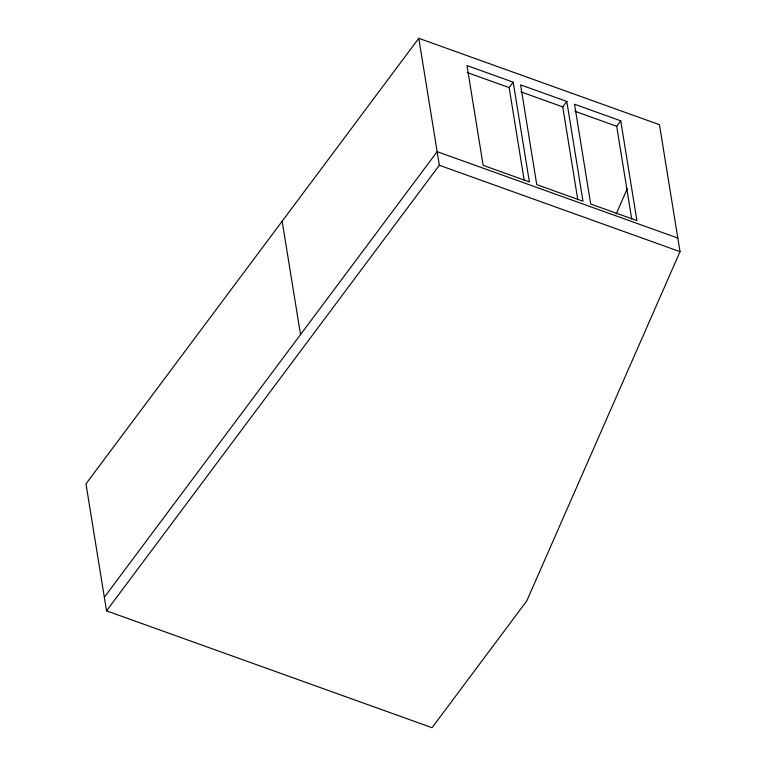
<?xml version="1.0" encoding="UTF-8"?>
<svg xmlns="http://www.w3.org/2000/svg" width="766" height="766" viewBox="0 0 766 766"><rect width="100%" height="100%" fill="white"/><g stroke="black" fill="none" stroke-linecap="round" stroke-linejoin="round"><path stroke-width="1.15" d="M616.151 214.049L627.21 188.848M680.026 251.669L526.769 600.917L432.053 727.7L106.541 610.847L85.974 483.873L418.791 38.3L659.459 124.695L680.026 251.669L439.349 165.274L418.791 38.3M104.339 597.241L437.147 151.668L677.824 238.063M106.541 610.847L439.349 165.274M524.164 180.316L509.151 87.592L513.21 82.163L466.982 65.57L483.145 165.332L529.373 181.925L513.21 82.163M577.775 199.62L562.751 106.895L566.811 101.457L520.593 84.863L536.746 184.625L582.974 201.219L566.811 101.457M631.711 218.99L616.697 126.266L620.757 120.837L574.529 104.243L590.691 204.005L636.91 220.598L620.757 120.837M467.327 72.579L509.151 87.592M520.928 91.882L562.751 106.895M574.873 111.252L616.697 126.266M282.166 221.24L300.531 334.608"/></g></svg>
